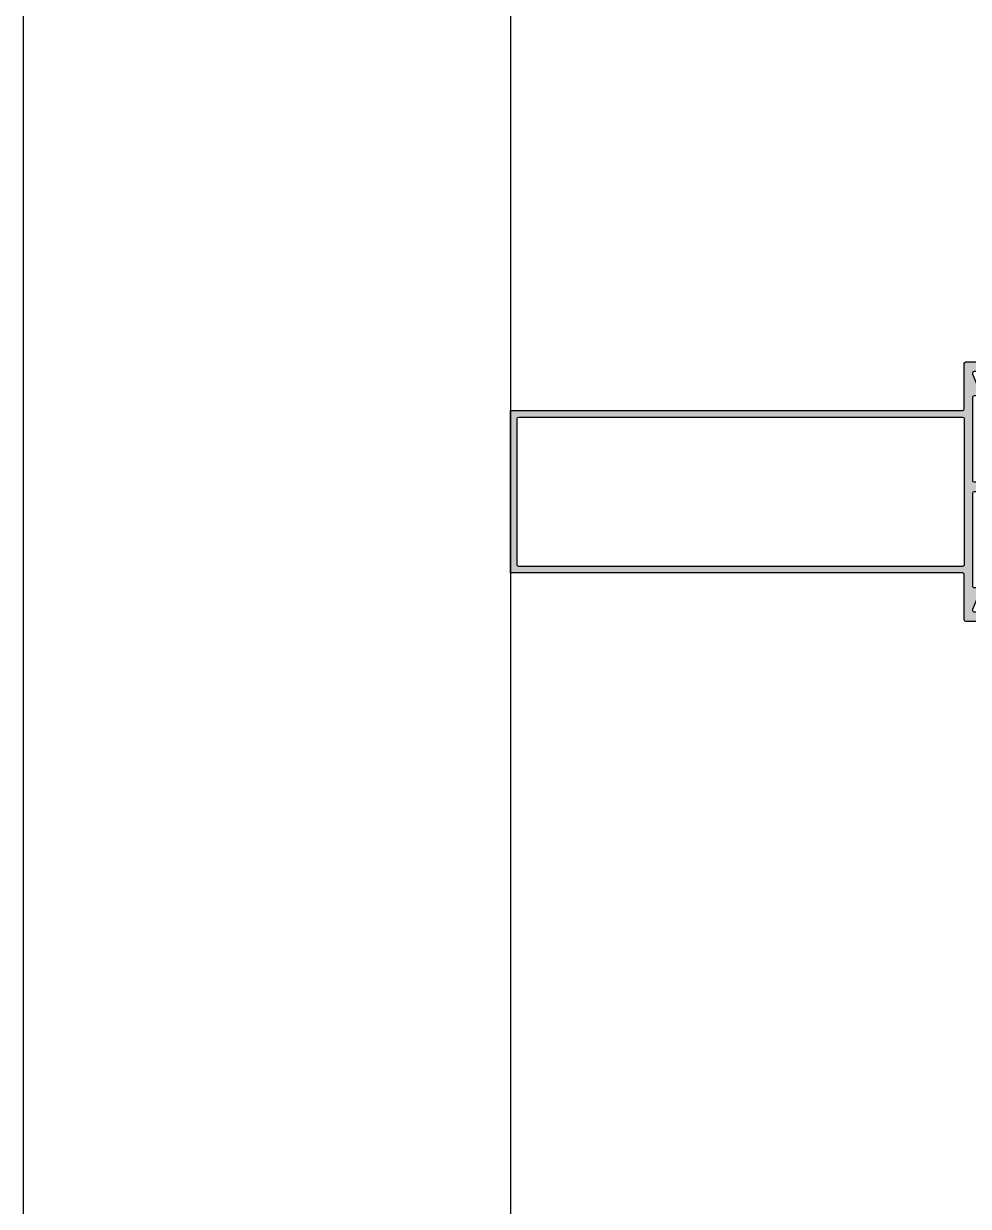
# Model space of a CAD drawing. Header units: millimetres. Extents: x 434053 to 1059003, y -2417481 to 936527.
# Drawn here: x 562863.7 to 563154.7, y -2238155.8 to -2237791.5 of the extents above; entities that cross this region are included whole.
import ezdxf

# ---------------------------------------------------------------- set-up
doc = ezdxf.new("R2010")
doc.units = ezdxf.units.MM
doc.header["$LTSCALE"] = 1000
doc.header["$MEASUREMENT"] = 0
doc.linetypes.add('DOTE', pattern=[2.4200000000000004, 2, -0.2, 0.02, -0.2])
for name, color, linetype in [('DOTE', 16, 'DOTE'), ('EXTRUSION-V', 141, 'Continuous'), ('EXTRUSION1', 4, 'Continuous'), ('型材断面填充', 254, 'Continuous')]:
    doc.layers.add(name, color=color, linetype=linetype)

# ---------------------------------------------------------------- blocks, each defined once
blk = doc.blocks.new('20211008-LC04')
at = {"layer": '型材断面填充', "linetype": 'ByBlock'}
h = blk.add_hatch(color=256, dxfattribs=at)
edge = h.paths.add_edge_path(flags=16)
edge.add_line((139.7340438328574, 22.50000195260873), (139.7340438328574, -22.50000195260145))
edge.add_arc((139.2340438328574, -22.50000195260145), 0.5, -90, 0, ccw=False)
edge.add_line((139.2340438328574, -23.00000195260145), (2.5, -23.00000195260145))
edge.add_arc((2.5, -22.50000195260145), 0.5, 180, 270, ccw=False)
edge.add_line((2, -22.50000195260145), (2, 22.50000195260873))
edge.add_arc((2.5, 22.50000195260873), 0.5, 90, 180, ccw=False)
edge.add_line((2.5, 23.00000195260873), (139.2340438328574, 23.00000195260873))
edge.add_arc((139.2340438328574, 22.50000195260873), 0.5, 0, 90, ccw=False)
edge = h.paths.add_edge_path()
edge.add_line((143.6999999999425, 37.00000195266693), (142.7385164807092, 37.00000195255052))
edge.add_arc((142.7385164806874, 36.50000195257599), 0.4999999999745341, 89.99999999749872, 201.8014094837972)
edge.add_line((142.2742781352608, 36.31430661442937), (143.9785430072698, 32.05364443446524))
edge.add_arc((143.6999999999789, 31.94222723151688), 0.3000000000391237, 5.558376869885251e-09, 21.801409492028824, ccw=False)
edge.add_line((144.0000000000182, 31.94222723154598), (144.0000000000036, 29.79999695261722))
edge.add_arc((143.6999999999716, 29.79999695260267), 0.3000000000320142, -89.99999999444162, 2.7791884349426255e-09, ccw=False)
edge.add_line((143.7000000000007, 29.49999695257065), (142.7330229671097, 29.49999695262886))
edge.add_arc((142.7330229670806, 28.99999695261795), 0.5000000000109139, 89.99999999666495, 183.66193703806)
edge.add_line((142.2340438328574, 28.96806227523848), (142.2340438328574, 3.499999999934516))
edge.add_arc((142.7340438328574, 3.499999999934516), 0.5, 180, 270)
edge.add_line((142.7340438328574, 2.999999999934516), (154.9999999999964, 2.999999999938154))
edge.add_line((154.9999999999964, 2.999999999938154), (154.9999999999891, 5.499999999938154))
edge.add_line((154.9999999999891, 5.499999999938154), (152.799999999992, 5.499999999909051))
edge.add_arc((152.8000000000065, 5.799999999926513), 0.3000000000174623, 180, 269.99999999722075, ccw=False)
edge.add_line((152.4999999999891, 5.799999999926513), (152.4999999999891, 6.735424868817063))
edge.add_arc((152.7999999999847, 6.735424868824339), 0.2999999999956344, 97.18075578131072, 180.0000000013896, ccw=False)
edge.add_line((152.7624999999862, 7.033071891313739), (156.4374999999745, 7.496078370753821))
edge.add_arc((156.4999999999891, 6.999999999930878), 0.5000000000001641, 1.6675016922818031e-09, 97.18075578313659, ccw=False)
edge.add_line((156.9999999999891, 6.99999999994543), (156.9999999999964, 2.49999999994543))
edge.add_line((156.9999999999964, 2.49999999994543), (177.9999999999964, 2.499999999996362))
edge.add_line((177.9999999999964, 2.499999999996362), (177.9999999999891, 4.999999999996362))
edge.add_line((177.9999999999891, 4.999999999996362), (175.299999999992, 4.999999999996362))
edge.add_arc((175.2999999999847, 5.299999999991996), 0.2999999999956344, 180.0000000013896, 270.0000000013896, ccw=False)
edge.add_line((174.9999999999891, 5.29999999998472), (174.9999999999891, 6.231671842684591))
edge.add_arc((175.299999999992, 6.231671842702781), 0.3000000000029104, 96.37937020970242, 180.000000003474, ccw=False)
edge.add_line((175.2666666666519, 6.529814239704137), (179.4444446228626, 6.996904014962638))
edge.add_arc((179.4999999999745, 6.499999999996362), 0.5000000000156489, 8.33779267850332e-10, 96.37934963270061, ccw=False)
edge.add_line((179.9999999999891, 6.500000000003638), (179.9999999999964, 1.000000000003638))
edge.add_arc((179.0000000000036, 0.999999999996362), 0.999999999992724, -89.99999999958311, 4.16889633925166e-10, ccw=False)
edge.add_line((179.0000000000109, 3.637978807091713e-12), (142.7340438328429, 3.637978807091713e-12))
edge.add_arc((142.7340438328429, -0.499999999996362), 0.5, 90, 180)
edge.add_line((142.2340438328429, -0.499999999996362), (142.2340438328574, -28.9680622752312))
edge.add_arc((142.7330229670806, -28.99999695261067), 0.500000000009456, 176.33806296194, 270.0000000033351)
edge.add_line((142.7330229671097, -29.49999695262159), (143.7000000000007, -29.49999695256338))
edge.add_arc((143.6999999999716, -29.79999695259539), 0.3000000000320142, -2.7791884349426255e-09, 89.99999999444162, ccw=False)
edge.add_line((144.0000000000036, -29.79999695260994), (144.0000000000182, -31.94222723153871))
edge.add_arc((143.6999999999825, -31.94222723150961), 0.3000000000356522, 338.19859050771316, 359.99999999444157, ccw=False)
edge.add_line((143.9785430072698, -32.05364443445796), (142.2742781352608, -36.31430661442209))
edge.add_arc((142.7385164806874, -36.50000195256871), 0.499999999973781, 158.1985905162028, 270.0000000025013)
edge.add_line((142.7385164807092, -37.00000195254324), (143.6999999999425, -37.00000195265966))
edge.add_arc((143.6999999999935, -37.30000195265529), 0.2999999999956344, 1.2506518487498397e-08, 90.00000000972727, ccw=False)
edge.add_line((143.9999999999891, -37.30000195258981), (144.0000000000182, -39.70000195259854))
edge.add_arc((143.7000000000189, -39.70000195260218), 0.2999999999992724, -90.0000000006948, 6.947971087356564e-10, ccw=False)
edge.add_line((143.7000000000153, -40.00000195260145), (140.2340438328611, -40.00000195260145))
edge.add_arc((140.2340438328611, -39.50000195260145), 0.5, 180, 270, ccw=False)
edge.add_line((139.7340438328611, -39.50000195260145), (139.7340438328574, -25.50000195259054))
edge.add_arc((139.2340438328574, -25.50000195259054), 0.5, 0, 90)
edge.add_line((139.2340438328574, -25.00000195259054), (0, -25.00000195260145))
edge.add_line((0, -25.00000195260145), (0, 25.00000195260873))
edge.add_line((0, 25.00000195260873), (139.2340438328647, 25.00000195260873))
edge.add_arc((139.2340438328647, 25.50000195260873), 0.5, 270, 360)
edge.add_line((139.7340438328647, 25.50000195260873), (139.7340438328611, 39.50000195260145))
edge.add_arc((140.2340438328611, 39.50000195260145), 0.5, 90, 180, ccw=False)
edge.add_line((140.2340438328611, 40.00000195260145), (143.7000000000153, 40.00000195260873))
edge.add_arc((143.7000000000189, 39.70000195260945), 0.2999999999992724, -6.947971087356564e-10, 90.0000000006948, ccw=False)
edge.add_line((144.0000000000182, 39.70000195260582), (143.9999999999891, 37.30000195259709))
edge.add_arc((143.6999999999935, 37.30000195266257), 0.2999999999956344, 269.9999999902727, 359.99999998749354, ccw=False)
at = {"color": 0, "linetype": 'ByBlock'}
for points in [[(143.6999999999425, 37.00000195266693), (142.7385164807092, 37.00000195255052, 0.5305984520671995), (142.2742781352608, 36.31430661442937), (143.9785430072698, 32.05364443446524, -0.09541457240028152), (144.0000000000182, 31.94222723154598), (144.0000000000036, 29.79999695261722, -0.4142135623588879), (143.7000000000007, 29.49999695257065), (142.7330229671097, 29.49999695262886, 0.433059539110508), (142.2340438328574, 28.96806227523848), (142.2340438328574, 3.499999999934516, 0.414213562373095), (142.7340438328574, 2.999999999934516), (154.9999999999964, 2.999999999938154), (154.9999999999891, 5.499999999938154), (152.799999999992, 5.499999999909051, -0.4142135623588877), (152.4999999999891, 5.799999999926513), (152.4999999999891, 6.735424868817063, -0.3779644730168928), (152.7624999999862, 7.033071891313739), (156.4374999999745, 7.496078370753821, -0.4514162296451933), (156.9999999999891, 6.99999999994543), (156.9999999999964, 2.49999999994543), (177.9999999999964, 2.499999999996362), (177.9999999999891, 4.999999999996362), (175.299999999992, 4.999999999996362, -0.4142135623730949), (174.9999999999891, 5.29999999998472), (174.9999999999891, 6.231671842684591, -0.3819660112611774), (175.2666666666519, 6.529814239704137), (179.4444446228626, 6.996904014962638, -0.4472134877612622), (179.9999999999891, 6.500000000003638), (179.9999999999964, 1.000000000003638, -0.414213562373095), (179.0000000000109, 3.637978807091713e-12), (142.7340438328429, 3.637978807091713e-12, 0.4142135623735267), (142.2340438328429, -0.499999999996362), (142.2340438328574, -28.9680622752312, 0.4330595391105082), (142.7330229671097, -29.49999695262159), (143.7000000000007, -29.49999695256338, -0.4142135623588882), (144.0000000000036, -29.79999695260994), (144.0000000000182, -31.94222723153871, -0.09541457240141751), (143.9785430072698, -32.05364443445796), (142.2742781352608, -36.31430661442209, 0.5305984520671994), (142.7385164807092, -37.00000195254324), (143.6999999999425, -37.00000195265966, -0.4142135623588878), (143.9999999999891, -37.30000195258981), (144.0000000000182, -39.70000195259854, -0.4142135623801987), (143.7000000000153, -40.00000195260145), (140.2340438328611, -40.00000195260145, -0.4142135623729884), (139.7340438328611, -39.50000195260145), (139.7340438328574, -25.50000195259054, 0.4142135623730185), (139.2340438328574, -25.00000195259054), (0, -25.00000195260145), (0, 25.00000195260873), (139.2340438328647, 25.00000195260873, 0.4142135623732072), (139.7340438328647, 25.50000195260873), (139.7340438328611, 39.50000195260145, -0.4142135623726644), (140.2340438328611, 40.00000195260145), (143.7000000000153, 40.00000195260873, -0.4142135623801985), (144.0000000000182, 39.70000195260582), (143.9999999999891, 37.30000195259709, -0.4142135623588879)], [(139.7340438328574, 22.50000195260873), (139.7340438328574, -22.50000195260145, -0.414213562373095), (139.2340438328574, -23.00000195260145), (2.5, -23.00000195260145, -0.414213562373095), (2, -22.50000195260145), (2, 22.50000195260873, -0.414213562373095), (2.5, 23.00000195260873), (139.2340438328574, 23.00000195260873, -0.414213562373095)]]:
    blk.add_lwpolyline(points, format="xyb", close=True, dxfattribs=at)
blk = doc.blocks.new('A$C10057B61')
at = {"layer": 'EXTRUSION-V', "elevation": -6.746124249023129e-08}
blk.add_lwpolyline([(15768.85497630527, 11369.60593986232), (15768.85497630527, 7879.605939183384), (15908.8549710901, 7879.605939183384)], dxfattribs=at)
at = {"layer": 'EXTRUSION1'}
blk.add_blockref('20211008-LC04', (15768.85497630527, 8969.605939345434, -2.723429666302382e-08), dxfattribs=at)

msp = doc.modelspace()

# ---------------------------------------------------------------- linework, layer by layer
at = {"layer": 'DOTE'}
msp.add_line((562863.7447202946, -2253351.742089622), (562863.7447202946, -2230335.662089621), dxfattribs=at)

# ---------------------------------------------------------------- block references
msp.add_blockref('A$C10057B61', (547244.8847612706, -2246905.268028968))

doc.saveas('drawing.dxf')
